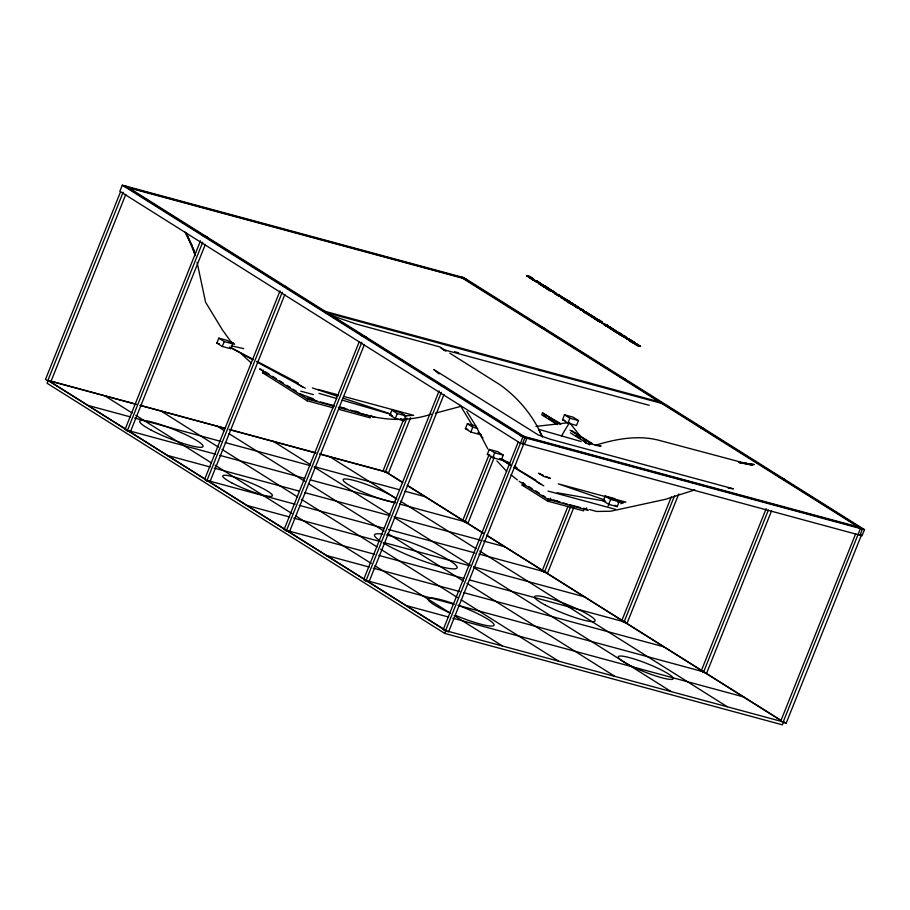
<?xml version="1.0" encoding="UTF-8"?>
<svg xmlns="http://www.w3.org/2000/svg" width="910" height="910" viewBox="0 0 910 910"><rect width="100%" height="100%" fill="white"/><g stroke="black" fill="none" stroke-linecap="round" stroke-linejoin="round"><path stroke-width="1.36" d="M122.293 185.174L119.847 191.293L520.429 443.261L862.054 535.751L864.5 529.631L463.918 277.664L122.293 185.174L522.875 437.141L864.5 529.631M120.427 192.09L45.5 379.424L47.73 380.824L50.88 381.677L125.807 194.342M47.73 380.824L123.18 192.169M200.496 240.809L125.045 429.452L127.275 430.862L130.426 431.715L205.353 244.38M127.275 430.862L202.725 242.208M216.864 343.059L218.821 338.156L227.375 340.476L232.778 343.878L230.821 348.78L222.267 346.46L216.864 343.059L219.31 343.718M222.267 346.46L224.235 341.557L218.821 338.156M280.041 290.836L204.591 479.49L206.809 480.889L209.96 481.743L284.887 294.408M206.809 480.889L282.271 292.235M333.128 407.816L307.102 400.775L262.558 372.747L263.536 370.302M307.102 400.775L308.08 398.318M359.052 342.194L284.125 529.518L286.354 530.928L289.505 531.77L364.432 344.446M286.354 530.928L361.805 342.274M371.098 415.381L370.108 417.826L338.611 409.295M389.912 415.04L391.869 410.148L400.423 412.457L405.826 415.859L403.869 420.761L395.315 418.441L389.912 415.04L392.346 415.711M395.315 418.441L397.272 413.549L391.869 410.148M403.653 419.362L383.076 470.811L385.305 472.21L388.456 473.063L410.615 417.656M385.305 472.21L406.941 418.122M443.978 394.474L369.05 581.808L365.9 580.955L363.67 579.556L439.12 390.902M365.9 580.955L441.35 392.301M479.377 434.377L470.823 432.057L465.42 428.655L467.376 423.764L475.93 426.073M526.81 275.878L530.678 276.97L531.52 278.414L528.346 277.152L533.18 278.904L529.791 277.118M528.983 276.231L530.78 277.368L526.708 276.151M529.267 277.402C527.982 276.822 532.395 279.086 529.336 277.095M529.791 278.096L534.341 279.643L529.791 278.096L531.861 278.676L531.178 278.972M531.679 278.119L530.53 277.755M531.975 277.8L529.688 277.391M470.823 432.057L472.79 427.165L467.376 423.764M531.577 279.222L534.341 279.643M532.725 278.858L533.283 278.631M532.919 280.064L538.128 282.134L532.919 280.064L536.764 280.803L535.33 280.542M534.784 280.689L537.344 281.326M536.161 281.759L539.346 282.919L538.47 282.373L539.027 282.225L541.006 283.806L538.583 282.1M538.583 283.226L540.039 283.977L538.583 283.226L539.152 283.078M538.959 283.522L543.225 284.864L540.665 284.739L543.225 284.864M541.006 283.806L536.513 281.975M539.585 283.852L538.697 282.953M539.948 284.489C543.088 284.273 547.126 287.833 541.143 284.898M545.022 287.173L548.992 288.936L545.022 287.173L546.205 288.254L541.837 285.33L543.918 286.639M541.723 285.603L547.501 287.901L543.099 285.876M543.111 285.137L542.701 284.534M545.636 287.332L544.021 287.037L550.584 289.653L547.16 288.845L550.072 289.915M541.484 285.103L545.215 286.115L540.381 284.409M546.034 286.946L546.648 287.514L545.283 286.32M547.501 287.901L545.727 286.434L541.029 285.16M544.123 286.764L546.205 288.254M546.853 287.526L549.105 288.618L546.25 287.685M550.948 290.722C540.074 286.468 562.323 294.51 551.528 290.973L550.459 291.098C549.026 290.142 552.597 290.665 550.004 290.802M549.924 290.29L551.062 290.449M550.459 291.098L551.642 290.7L554.258 291.803M487.328 454.306L489.284 449.415L497.838 451.724L503.241 455.125L501.285 460.028L492.731 457.707L487.328 454.306L489.773 454.966M553.03 292.497L555.908 293.077L553.132 292.224M553.325 292.315L555.612 293.259M554.156 292.076L553.792 291.507M553.871 292.155L555.077 293.418M494.38 457.138L467.99 523.102L464.839 522.249L462.621 520.85L489 454.886M555.908 293.077L554.895 292.804L555.498 293.532M557.034 294.613L558.933 295.648L555.077 293.657L558.82 294.669L560.617 296.148M464.839 522.249L491.229 456.285M555.077 293.657L557.375 295.295M492.731 457.707L494.699 452.816L489.284 449.415M558.092 295.898L563.051 297.684L557.58 294.465L561.39 296.785M563.461 298.935L567.726 300.277L563.688 299.413L560.742 296.819L562.084 297.843M561.743 297.013L558.558 295.841M561.811 297.741L564.871 299.39L563.415 298.469L564.757 298.412L561.026 297.399M562.971 298.355L564.985 299.117M564.462 299.902L566.987 300.004L564.462 299.902L569.728 301.528L564.564 299.629M565.906 300.402L565.281 299.879L567.726 300.277M565.645 300.311L568.67 301.426M567.01 301.164L571.184 302.95L566.907 301.438L570.411 301.961M573.334 304.145L568.534 302.461L571.287 302.677M566.907 301.438L570.047 301.733M570.752 303.36C583.56 308.752 562.255 300.436 571.912 303.758M571.537 302.677L571.855 303.212L567.703 301.415M569.865 302.962L571.935 304.452M572.481 303.986L574.21 304.896L569.751 303.223M572.765 304.19L574.847 304.804L571.98 303.872M518.143 442.26L443.215 629.583L445.445 630.983L448.596 631.836L524.046 443.193M445.445 630.983L522.875 437.141M783.476 722.108L782.384 724.826L444.808 633.44L445.9 630.71L207.992 481.072M576.758 307.66L581.752 309.082L576.872 307.387M522.454 443.807L524.899 437.687L124.317 185.72M524.478 444.364L526.924 438.233L126.353 186.266M582.286 310.39L583.879 310.879L581.547 309.673L583.981 310.537L581.069 310.185L579.522 309.286L581.877 310.276L580.125 309.059M561.015 423.901L542.508 412.912L541.746 414.812L557.261 424.572M586.006 312.551C578.066 309.605 591.568 313.381 582.98 311.322C585.312 313.654 590.385 314.212 589.1 313.723M586.62 313.836C585.642 312.562 591.864 315.679 593.331 316.384M589.987 315.793L587.678 314.166L589.657 315.406M588.167 313.131L583.503 311.311L586.438 312.039M588.361 314.78L590.089 315.531M584.527 508.394L583.549 510.84L547.536 501.091L522.09 485.087L523.068 482.641M590.078 315.235C593.798 316.532 589.589 316.953 591.773 316.407M590.829 314.803L587.087 313.791M591.534 316.157C585.323 313.506 596.653 317.726 594.048 317.499M591.216 315.554L587.451 314.075M591.853 316.885L594.833 317.863L591.227 316.532L595.379 318.079L592.433 317.351L593.946 317.59M592.535 317.533L592.399 316.76M592.933 316.782C600.043 319.421 587.064 314.212 592.546 316.987M599.224 320.843C585.426 315.793 609.78 322.97 597.347 320.582L597.677 319.899L599.815 320.934M595.64 319.512L594.059 318.284L597.096 318.75L593.582 317.761L598.826 319.842L595.322 319.035M597.062 320.001L595.754 319.239M597.745 320.832L600.509 320.9M598.803 321.344L600.099 322.163L597.176 319.728M594.947 318.17L594.15 318.056L598.712 320.115M598.462 320.741L599.917 320.661M598.006 321.002L602.204 321.958L598.12 320.729L600.099 322.163M562.528 419.726L564.484 414.823L573.038 417.144L578.441 420.545L576.485 425.448L567.931 423.127L562.528 419.726L564.962 420.386M605.321 324.654L606.231 324.915L601.556 323.141L602.295 322.925M607.88 326.03L604.24 324.915L609.199 326.701L606.765 324.995L607.641 325.541M605.685 324.87L606.344 324.654L602.659 323.141M609.484 327.293C597.711 322.447 613.329 328.828 610.383 327.111M567.931 423.127L569.887 418.225L564.484 414.823M607.323 326.451L606.003 325.689M610.769 327.35L607.596 327.031L607.937 326.36L610.064 327.384M607.425 326.178L608.528 326.872L607.596 327.031M608.722 327.19L610.178 327.122M611.861 328.851L611.088 328.362L613.749 329.647L609.677 327.736L612.544 329.465L611.088 328.362M613.283 329.647C614.978 328.317 605.252 326.303 611.258 328.817M613.852 330.444L616.172 330.956L611.861 329.602L616.616 331.456L615.717 331.217M618.493 333.299L619.062 333.788L614.022 331.081C615.592 329.784 610.701 329.397 613.34 330.466M547.536 501.091L548.514 498.646M616.161 331.456C617.867 330.125 608.289 328.203 614.136 330.614M614.136 330.808L621.257 334.493L619.028 333.14M616.195 331.49L617.992 332.798L613.511 330.66M614.022 331.081L619.778 333.014L613.932 330.739M616.491 332.628L614.819 331.422L616.093 331.763M550.721 498.1L550.004 499.92L547.615 498.418M616.832 332.844L621.962 334.482L618.481 333.538M619.153 334.3L624.908 336.245L619.153 334.3C627.308 338.782 629.8 338.748 622.565 336.45M618.811 334.095L619.687 333.754M620.336 333.367L621.86 334.755L619.573 334.027M621.212 334.982L623.111 336.029L619.266 334.027M622.394 336.188L626.899 337.61L622.508 335.915M625.307 338.179L629.504 339.134L625.42 337.906M627.138 338.986L628.787 339.737M625.761 338.122L629.231 339.851L627.866 338.986M630.88 339.999L629.345 339.578M569.956 430.168L590.237 442.931L589.475 444.831L570.377 432.83M630.823 341.637L634.668 342.376L630.823 341.637L640.026 345.948L635.897 344.651L636.943 345.47L638.877 346.062L637.99 344.901L640.583 346.187L639.673 345.925M631.608 341.978L635.009 342.604M630.926 341.364L638.536 345.163L636.647 343.787M632.894 342.945L631.722 341.705M573.926 507.177L547.536 573.129L544.385 572.276L542.155 570.877L568.011 506.233M634.952 343.627L636.966 344.389L636.42 344.992L637.159 345.459L640.481 346.46L639.571 346.198M638.536 345.163C632.814 342.865 639.468 344.492 633.007 342.672L635.305 344.31M544.385 572.276L570.775 506.324M636.522 344.276L635.919 344.412L636.795 344.958M586.734 507.848L586.006 509.668L583.617 508.167M603.239 500.921L605.195 496.018L613.749 498.339L619.164 501.74L617.196 506.642L608.654 504.322L603.239 500.921L605.685 501.581M608.654 504.322L610.61 499.431L605.195 496.018M678.792 493.88L627.081 623.168L623.93 622.315L621.701 620.916L671.307 496.905M623.93 622.315L674.583 495.666M771.521 510.931L706.626 673.195L703.476 672.342L701.246 670.943L766.152 508.679M703.476 672.342L768.37 510.078M855.718 533.647L780.791 720.982L783.021 722.381L786.16 723.234L861.622 534.579M783.021 722.381L860.451 528.528L858.357 527.049L863.726 529.301L860.576 528.448L459.868 276.56M860.03 535.205L862.475 529.074L461.893 277.118M561.481 435.992L569.501 422.581L580.864 436.88M608.062 505.994L609.472 504.072M620.756 503.685L623.327 502.911M694.819 489.899L665.335 499.351L610.746 511.215L596.63 511.465L589.6 509.566M459.743 406.668L435.333 413.163M431.442 414.13C404.813 423.082 376.365 419.931 350.441 410.091M535.933 426.403L568.102 422.74M532.407 278.881L531.292 278.699M404.279 415.893L413.709 415.358L343.912 396.464M581.99 310.014L580.512 309.275M617.697 502.149L625.887 502.149L558.376 483.87L604.308 499.863M742.731 463.372L746.871 463.509L742.105 462.997M742.241 463.042L754.242 464.578L739.511 462.451L752.422 465.203L660.853 440.804C639.104 434.514 616.32 438.836 595.174 445.343L601.123 446.025L588.144 443.443M598.279 320.422L597.859 320.57M597.347 320.582L598.166 320.695M608.528 326.872L608.107 327.02M612.851 329.42L609.575 328.01L610.473 328.658M728.114 488.044L733.403 488.829L550.55 439.325L538.288 434.957L433.797 369.517L439.029 373.953M738.738 462.405L745.336 463.429L739.511 462.451M567.624 300.55L565.167 300.152M550.732 290.176L546.66 288.697L550.721 289.915M557.079 492.765L605.355 501.183M571.958 302.939L569.33 302.438M571.855 303.212L569.228 302.712M568.534 302.461L571.184 302.95M575.416 306.124L572.379 304.827L578.26 307.398L575.757 306.784L574.949 306.329L578.874 307.375L575.848 306.067M231.356 345.834L243.698 348.61M625.432 337.235L625.921 337.041M527.14 276.083L530.894 277.106M536.047 282.032L539.698 283.146M539.3 283.727L542.474 284.591M538.845 283.795L542.587 284.807M548.275 289.721L552.017 290.734M554.963 293.93L558.706 294.942M560.628 295.966L563.051 297.684M560.628 297.092L562.198 297.57M560.913 297.672L564.655 298.685M563.802 299.151L566.987 300.004M565.986 300.516L569.728 301.528M565.542 300.584L569.615 301.801M125.751 186.618L463.326 278.016M586.324 312.312L583.401 311.573L585.551 312.596M584.914 312.517L588.281 313.484M584.891 312.756L588.634 313.768M587.576 314.439L591.307 315.451M597.096 318.75L593.479 318.034L596.562 319.524M598.905 321.071L602.204 321.958M606.765 324.995L609.199 326.701M604.24 324.915L607.527 325.814M610.985 328.635L612.646 329.192M611.759 329.124L608.983 327.805L612.544 329.465M618.925 333.413L620.165 333.742M627.968 338.713L629.504 339.134M627.49 339.202L631.221 340.215M627.035 339.259L631.119 340.488M323.334 310.901L660.91 402.3M325.882 312.505L663.458 403.892M454.545 351.704L458.663 352.818M443.363 349.588L649.205 405.314M569.887 418.225L578.441 420.545M224.235 341.557L232.778 343.878M590.237 442.931L592.035 443.42L571.753 430.658M581.115 441.532L538.618 429.327M522.033 435.89L859.609 527.277M523.466 436.789L861.042 528.175M261.83 369.574L259.589 368.959L307.307 398.989L334.22 406.269M472.79 427.165L477.67 428.485M262.558 372.747L266.664 373.862M465.42 428.655L467.865 429.315M317.909 389.423L338.44 394.986M397.272 413.549L405.826 415.859M300.755 391.175L313.404 394.599M310.822 399.058L314.928 400.173M340.954 407.225L345.061 408.34M354.65 410.933L358.767 412.048M309.343 398.967L317.556 401.185M320.297 401.936L333.993 405.644M339.476 407.123L347.7 409.352M338.327 407.384L374.829 417.258M494.699 452.816L503.241 455.125M610.61 499.431L619.164 501.74M548.025 491.07L615.547 509.35M522.09 485.087L524.751 485.803M553.849 500.09L557.853 501.171M549.742 499.283L560.412 502.172M563.074 502.889L567.078 503.969M569.751 504.697L580.421 507.587M49.618 380.789L136.068 404.188M140.185 405.303L225.259 428.337M229.377 429.452L315.838 452.861M319.945 453.976L385.817 471.801L402.641 482.391M49.561 380.926L136.011 404.324M140.129 405.439L225.214 428.474M229.331 429.588L315.781 452.998M319.899 454.113L385.76 471.937L402.584 482.527M88.02 405.428L130.551 416.951M134.669 418.065L221.119 441.464M225.236 442.578L310.321 465.613M314.439 466.728L399.513 489.762M405.007 491.252L425.584 496.826M462.621 520.85L464.714 521.419M129.163 430.817L215.613 454.226M219.731 455.341L304.804 478.376M310.299 479.854L395.372 502.889M399.49 504.003L463.986 521.464M167.554 455.466L210.096 466.978M214.214 468.093L299.299 491.127M304.782 492.617L389.867 515.651M393.985 516.766L480.435 540.165M483.176 540.915L505.13 546.853M542.155 570.877L544.26 571.446M208.697 480.855L295.159 504.254M299.265 505.368L384.35 528.403M388.468 529.518L474.918 552.927M479.035 554.042L544.908 571.867M247.099 505.494L289.642 517.016M293.759 518.131L380.209 541.53M384.327 542.644L469.401 565.679M473.518 566.793L584.675 596.892M621.701 620.916L623.805 621.485M288.243 530.883L374.692 554.292M378.81 555.407L463.895 578.441M469.378 579.92L624.442 621.905M326.644 555.532L369.187 567.044M373.305 568.159L459.755 591.568M463.873 592.683L664.22 646.919M363.67 579.556L365.774 580.125M701.246 670.943L704.397 671.796M367.788 580.921L454.238 604.32M458.356 605.434L703.987 671.933M406.19 605.559L448.721 617.082M452.839 618.197L743.766 696.958M447.276 631.085L783.533 721.971M319.035 393.37L336.632 398.5M342.046 400.082L390.777 414.3M546.751 287.799L550.345 289.812M625.375 337.337L621.712 335.574M567.601 301.688L571.434 302.95M568.977 302.404L573.448 303.872M577.133 307.546L581.752 309.082M582.195 309.753L583.492 310.378L581.547 309.673M312.437 387.944L337.701 396.35M343.024 398.125L390.89 414.061M581.456 310.014L582.4 310.117M540.779 284.466L541.518 284.716M540.665 284.739L544.635 286.093M565.281 299.879L566.02 300.129M597.574 320.172L598.951 320.661M607.823 326.622L609.211 327.111M595.277 319.285L600.02 320.934M605.525 325.735L609.086 326.974M631.039 340.715C624.01 338.748 637.262 344.06 631.483 340.886M301.062 394.349L313.313 398.739M333.424 316.179L355.594 323.823L439.883 346.938L444.853 350.066M530.291 278.062L531.861 278.676M630.584 340.988L633.451 341.682L629.333 340.101L632.848 341.512L632.404 341.102M532.304 279.154L534.238 279.916M542.178 285.729L546.648 287.514M550.516 290.449L553.678 291.78M233.677 343.172L231.094 342.058L234.678 344.31M256.768 361.952L305.271 388.195M543.395 475.338L538.618 473.245L543.588 476.374L550.55 478.478L545.773 476.385M529.734 276.674L528.539 276.117M630.312 340.875L628.799 339.851L632.393 340.977M501.126 458.765L509.759 463.292L507.257 461.916M230.753 347.575L253.253 359.393M257.007 361.372L298.264 383.053M513.968 467.433L543.782 485.872M229.456 347.006L253.037 359.905M477.898 432.739L481.538 434.878M535.569 280.849L538.276 281.827L536.673 280.894M500.978 459.163L510.601 464.964M514.207 467.137L535.865 480.184M440.963 348.143L445.945 351.26M499.715 458.503L510.408 465.203M544.749 285.82L547.615 287.628M564.666 298.514L566.668 299.606M622.906 335.142L624.908 336.245M531.793 277.846L533.18 278.904M536.559 281.167L537.571 281.85L535.228 280.815M554.895 292.804L555.805 293.35M616.639 331.604L621.109 334.004M553.439 292.042L554.156 292.497M597.677 319.899L598.575 320.468M607.937 326.36L608.824 326.917M613.954 330.171L615.41 331.263L614.284 330.558M627.525 338.6L628.901 339.464M542.678 285.695L544.362 286.764M462.872 278.289L460.642 276.89L466.022 279.142L125.296 186.891L123.066 185.492L128.446 187.744M449.824 353.194L499.533 384.464C518.222 397.602 533.374 415.938 542.405 436.948L538.913 430.111M542.508 412.912L560.401 424.162M543.543 415.301L545.932 416.803M548.321 418.304L556.67 423.56M575.757 435.572L580.534 438.563M582.923 440.065L586.495 442.317M615.035 505.277L617.196 506.642M585.869 508.781L588.258 510.271L547.752 499.306L519.11 481.299M514.571 466.193L516.96 467.695M500.727 459.004L503.116 460.505M536.513 481.526L541.291 484.518M522.556 482.653L524.945 484.154M528.528 486.406L532.1 488.659M535.683 490.911L539.266 493.163M542.838 495.415L545.226 496.917M400.627 418.725L403.869 420.761M370.984 415.654L372.577 416.655M296.717 383.326L302.689 387.08M265.413 371.826L268.996 374.078M272.579 376.33L276.151 378.583M279.734 380.835L283.317 383.087M286.889 385.339L290.472 387.58M292.861 389.082L296.433 391.334M300.016 393.586L303.599 395.839M307.171 398.091L309.559 399.592M386.227 471.664L388.456 473.063M465.772 521.703L467.99 523.102M545.306 571.73L547.536 573.129M624.851 621.769L627.081 623.168M783.942 721.835L786.16 723.234M407.441 485.405L483.142 533.021M486.748 535.296L622.52 620.7M624.931 622.201L781.133 720.458M407.396 485.542L483.085 533.158M486.691 535.421L781.076 720.595M329.557 456.57L396.84 498.896M400.445 501.16L476.146 548.775M479.752 551.05L727.272 706.74M273.296 441.339L310.537 464.771M314.143 467.035L389.844 514.65M394.644 517.676L470.345 565.292M473.951 567.556L671.011 691.509M217.035 426.108L224.235 430.646M229.047 433.672L304.748 481.276M308.353 483.551L384.043 531.167M387.649 533.431L463.349 581.046M466.955 583.31L614.739 676.278M160.763 410.876L218.445 447.151M222.051 449.426L297.741 497.042M301.346 499.306L377.047 546.921M380.653 549.185L457.548 597.552M461.154 599.827L558.478 661.047M104.502 395.645L132.143 413.026M135.749 415.301L211.438 462.906M215.044 465.181L291.951 513.547M295.557 515.811L371.246 563.426M374.852 565.702L450.552 613.306M454.158 615.581L502.218 645.804M49.447 381.165L126.342 429.543M128.742 431.056L205.649 479.422M208.049 480.935L445.957 630.573M205.592 479.559L48.184 380.551L47.104 383.269L444.808 633.44M251.342 363.079L241.093 353.649M510.988 474.815L517.358 479.923M496.94 460.881L506.733 471.414M479.479 433.99L482.971 437.994M584.368 441.282L586.108 443.477M231.527 342.524L222.506 330.034L205.592 302.245L197.06 262.239M472.643 425.869L460.221 405.303M466.83 411.548L475.373 425.22L487.749 448.823M184.719 231.777L192.511 246.508L186.14 232.869M186.118 232.823L195.275 255.437M195.013 254.174L193.113 247.804L195.24 255.63M386.466 534.955A44.453 6.495 21.8 0 1 446.184 558.433A44.453 6.495 21.8 0 1 442.544 567.078A44.453 6.495 21.8 0 1 383.144 542.849M379.766 540.676A44.453 6.495 21.8 0 1 382.712 534.227M458.003 605.264A35.558 5.198 21.8 0 1 494.084 625.124A35.558 5.198 21.8 0 1 455.444 615.331M449.472 612.737A35.558 5.198 21.8 0 1 428.018 598.814A35.558 5.198 21.8 0 1 453.123 603.501M395.657 502.354A29.632 4.334 21.8 0 1 353.012 487.35A29.632 4.334 21.8 0 1 354.718 480.639A29.632 4.334 21.8 0 1 396.487 499.112M551.085 289.846L546.774 288.424L551.085 289.846M576.815 306.033L572.504 304.611L576.815 306.033M578.76 307.591L574.449 306.17L578.76 307.591M576.314 305.84L573.004 304.759L576.314 305.862M578.373 307.125L575.063 306.056L578.373 307.125M632.78 341.739L629.185 340.408L632.78 341.739M205.762 236.384L202.612 235.531L207.992 237.783L205.762 236.384M543.338 327.771L540.187 326.917L545.556 329.17L543.338 327.771M285.296 286.411L282.145 285.558L287.526 287.81L285.296 286.411M622.872 377.809L619.721 376.956L625.102 379.208L622.872 377.809M364.842 336.45L361.691 335.597L367.071 337.849L364.842 336.45M702.418 427.837L699.267 426.983L704.647 429.236L702.418 427.837M444.387 386.477L441.236 385.624L446.617 387.876L444.387 386.477M781.963 477.875L778.812 477.022L784.192 479.274L781.963 477.875M523.933 436.516L520.782 435.662L526.162 437.915L523.933 436.516M628.116 664.414A29.632 4.334 21.8 0 0 672.899 679.099A29.632 4.334 21.8 0 0 636.192 659.625A29.632 4.334 21.8 0 0 628.116 664.414M545.443 605.139A32.601 4.766 21.8 0 0 594.708 621.291A32.601 4.766 21.8 0 0 554.338 599.872A32.601 4.766 21.8 0 0 545.443 605.139M231.766 482.88A26.674 3.89 21.8 0 0 272.079 496.087A26.674 3.89 21.8 0 0 239.046 478.558A26.674 3.89 21.8 0 0 231.766 482.88M151.117 430.066A34.08 4.982 21.8 0 0 202.623 446.947A34.08 4.982 21.8 0 0 160.41 424.549A34.08 4.982 21.8 0 0 151.117 430.066"/></g></svg>
